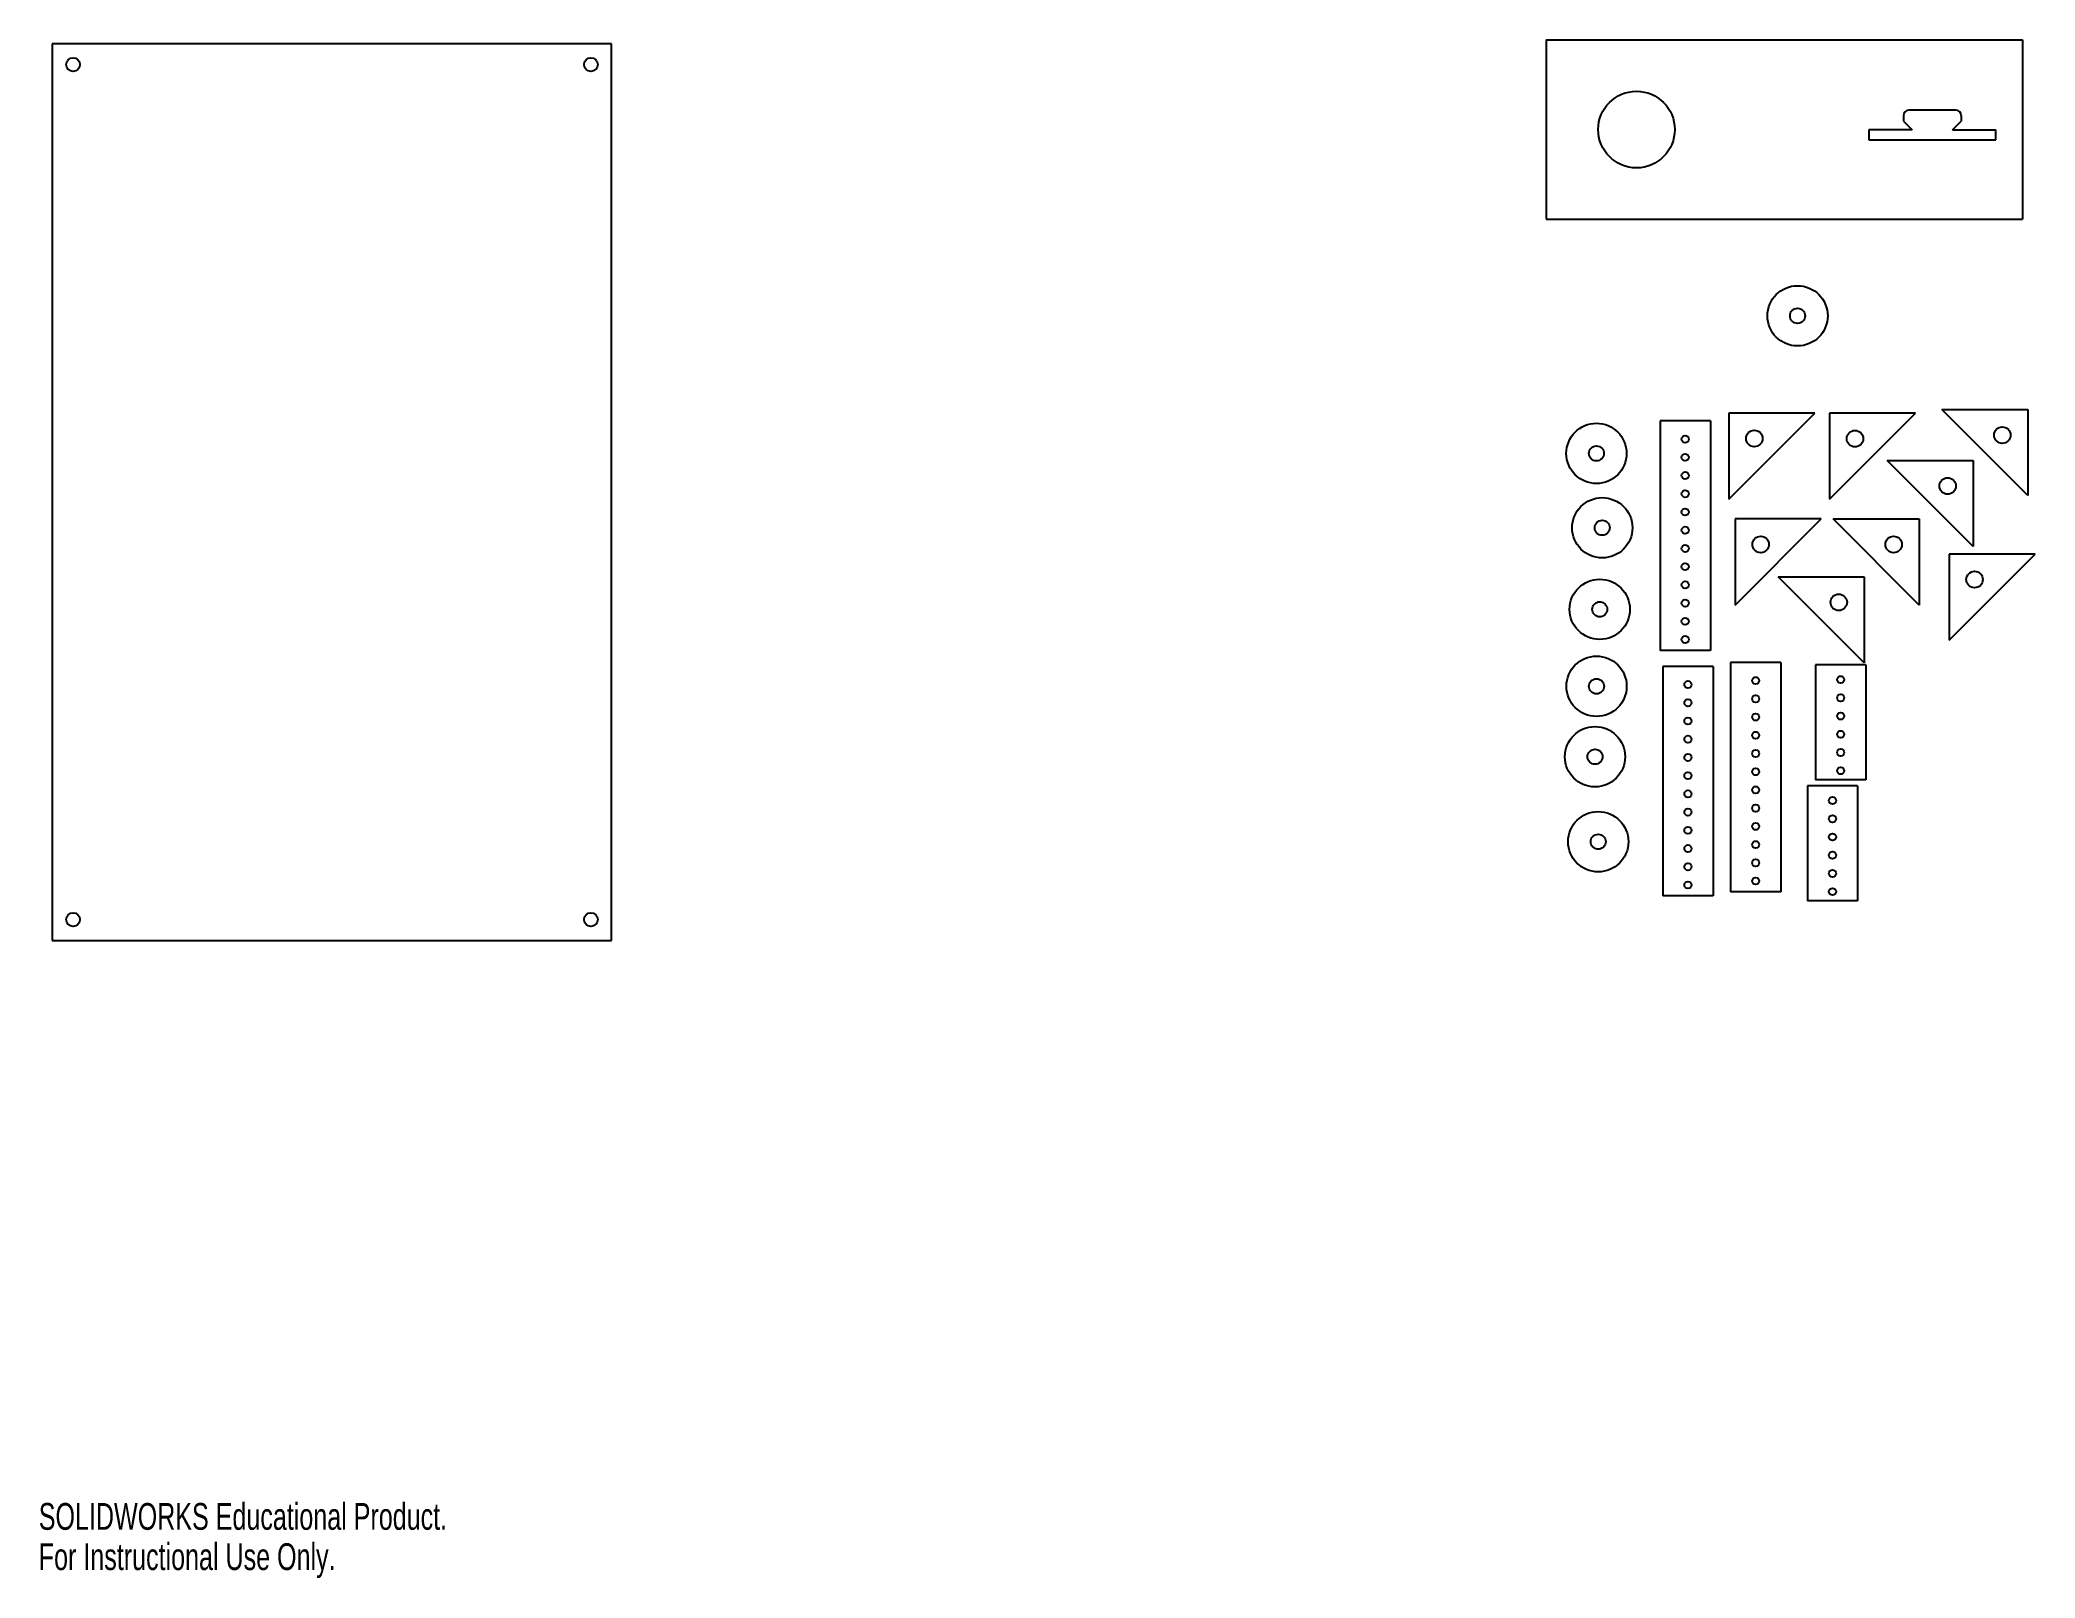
# Model space of a CAD drawing. Header units: millimetres. Extents: x 0 to 278, y 0 to 214.
import ezdxf

# ---------------------------------------------------------------- set-up
doc = ezdxf.new("R2010")
doc.units = ezdxf.units.MM
doc.styles.add('SLDTEXTSTYLE0', font='TXT', dxfattribs={"width": 0.7})

msp = doc.modelspace()

# ---------------------------------------------------------------- linework, layer by layer
at = {"color": 7, "linetype": 'Continuous', "lineweight": 25}
for p, q in [((210.2, 214.41), (210.2, 189.41)), ((210.2, 214.41), (276.6, 214.41)), ((276.6, 214.41), (276.6, 189.41)), ((79.88, 213.87), (1.88, 213.87)), ((1.88, 213.87), (1.88, 88.87)), ((79.88, 88.87), (79.88, 213.87)), ((260.01, 203.87), (260.01, 203.09)), ((260.01, 203.09), (261.21, 201.89)), ((267.31, 204.62), (260.76, 204.62)), ((266.85, 201.89), (268.06, 203.09)), ((268.06, 203.87), (268.06, 203.09)), ((261.21, 201.89), (255.18, 201.89)), ((255.18, 201.89), (255.18, 200.49)), ((255.18, 200.49), (272.88, 200.49)), ((266.85, 201.89), (272.88, 201.89)), ((272.88, 200.49), (272.88, 201.89)), ((210.2, 189.41), (276.6, 189.41)), ((247.64, 162.39), (235.64, 162.39)), ((235.64, 150.39), (247.64, 162.39)), ((235.64, 162.39), (235.64, 150.39)), ((261.67, 162.36), (249.67, 162.36)), ((249.67, 150.36), (261.67, 162.36)), ((249.67, 162.36), (249.67, 150.36)), ((265.33, 162.87), (277.33, 162.87)), ((277.33, 150.87), (265.33, 162.87)), ((277.33, 162.87), (277.33, 150.87)), ((226.07, 161.29), (226.07, 129.29)), ((233.07, 161.29), (226.07, 161.29)), ((233.07, 161.29), (233.07, 129.29)), ((257.71, 155.78), (269.71, 155.78)), ((269.71, 143.78), (257.71, 155.78)), ((269.71, 155.78), (269.71, 143.78)), ((248.53, 147.62), (236.53, 147.62)), ((236.53, 135.62), (248.53, 147.62)), ((236.53, 147.62), (236.53, 135.62)), ((250.18, 147.62), (262.18, 147.62)), ((262.18, 135.62), (250.18, 147.62)), ((262.18, 147.62), (262.18, 135.62)), ((278.35, 142.72), (266.35, 142.72)), ((266.35, 130.72), (278.35, 142.72)), ((266.35, 142.72), (266.35, 130.72)), ((242.53, 139.55), (254.53, 139.55)), ((254.53, 127.55), (242.53, 139.55)), ((254.53, 139.55), (254.53, 127.55)), ((233.07, 129.29), (226.07, 129.29)), ((226.45, 127.07), (226.45, 95.07)), ((233.45, 127.07), (226.45, 127.07)), ((233.45, 127.07), (233.45, 95.07)), ((235.89, 127.62), (235.89, 95.62)), ((242.89, 127.62), (235.89, 127.62)), ((242.89, 127.62), (242.89, 95.62)), ((247.74, 127.26), (247.74, 111.26)), ((254.74, 127.26), (247.74, 127.26)), ((254.74, 127.26), (254.74, 111.26)), ((246.6, 110.4), (246.6, 94.4)), ((253.6, 110.4), (246.6, 110.4)), ((254.74, 111.26), (247.74, 111.26)), ((253.6, 110.4), (253.6, 94.4)), ((233.45, 95.07), (226.45, 95.07)), ((242.89, 95.62), (235.89, 95.62)), ((253.6, 94.4), (246.6, 94.4)), ((1.88, 88.87), (79.88, 88.87))]:
    msp.add_line(p, q, dxfattribs=at)
for centre, radius in [((4.78, 210.97), 0.955), ((76.98, 210.97), 0.955), ((222.77, 201.91), 5.34), ((245.23, 175.94), 4.2), ((245.23, 175.94), 1.05), ((217.19, 156.76), 4.2), ((229.57, 158.75), 0.5), ((239.2, 158.84), 1.15), ((253.23, 158.81), 1.15), ((273.78, 159.31), 1.15), ((217.19, 156.76), 1.05), ((229.57, 156.21), 0.5), ((229.57, 153.67), 0.5), ((266.16, 152.22), 1.15), ((218, 146.39), 4.2), ((229.57, 151.13), 0.5), ((229.57, 148.59), 0.5), ((218, 146.39), 1.05), ((229.57, 146.05), 0.5), ((240.09, 144.07), 1.15), ((258.63, 144.06), 1.15), ((229.57, 143.51), 0.5), ((217.65, 135.02), 4.2), ((229.57, 140.97), 0.5), ((269.91, 139.17), 1.15), ((229.57, 138.43), 0.5), ((229.57, 135.89), 0.5), ((250.98, 136), 1.15), ((217.65, 135.02), 1.05), ((229.57, 133.35), 0.5), ((229.57, 130.81), 0.5), ((217.2, 124.29), 4.2), ((217.2, 124.29), 1.05), ((239.39, 125.08), 0.5), ((251.24, 125.22), 0.5), ((229.95, 124.53), 0.5), ((229.95, 121.99), 0.5), ((239.39, 122.54), 0.5), ((251.24, 122.68), 0.5), ((229.95, 119.45), 0.5), ((239.39, 120), 0.5), ((251.24, 120.14), 0.5), ((216.99, 114.47), 4.2), ((229.95, 116.91), 0.5), ((239.39, 117.46), 0.5), ((251.24, 117.6), 0.5), ((216.99, 114.47), 1.05), ((229.95, 114.37), 0.5), ((239.39, 114.92), 0.5), ((251.24, 115.06), 0.5), ((229.95, 111.83), 0.5), ((239.39, 112.38), 0.5), ((251.24, 112.52), 0.5), ((229.95, 109.29), 0.5), ((239.39, 109.84), 0.5), ((250.1, 108.36), 0.5), ((217.44, 102.62), 4.2), ((229.95, 106.75), 0.5), ((239.39, 107.3), 0.5), ((250.1, 105.82), 0.5), ((217.44, 102.62), 1.05), ((229.95, 104.21), 0.5), ((239.39, 104.76), 0.5), ((250.1, 103.28), 0.5), ((229.95, 101.67), 0.5), ((239.39, 102.22), 0.5), ((239.39, 99.68), 0.5), ((250.1, 100.74), 0.5), ((229.95, 99.13), 0.5), ((239.39, 97.14), 0.5), ((250.1, 98.2), 0.5), ((229.95, 96.59), 0.5), ((250.1, 95.66), 0.5), ((4.78, 91.77), 0.955), ((76.98, 91.77), 0.955)]:
    msp.add_circle(centre, radius, dxfattribs=at)
for centre, start, end in [((260.76, 203.87), 90, 180), ((267.31, 203.87), 0, 90)]:
    msp.add_arc(centre, 0.75, start, end, dxfattribs=at)

# ---------------------------------------------------------------- texts
at = {"color": 7, "linetype": 'Continuous', "char_height": 3.7351, "attachment_point": 1, "style": 'SLDTEXTSTYLE0'}
for s, insert in [('SOLIDWORKS Educational Product.', (0, 10.42)), ('For Instructional Use Only.', (0, 4.81))]:
    msp.add_mtext(s, dxfattribs=dict(at, insert=insert))

doc.saveas('drawing.dxf')
